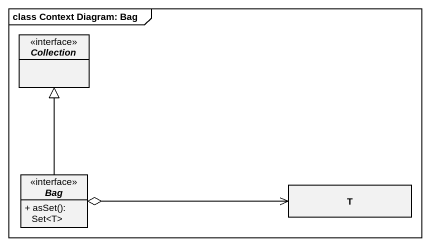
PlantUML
@startuml
mainframe class Context Diagram: Bag
hide circle
hide empty members
skinparam classAttributeIconSize 0
interface Collection
interface Bag {
  + asSet(): Set<T>
}
class T
Bag -up-|> Collection
T <-left-o Bag
@enduml
